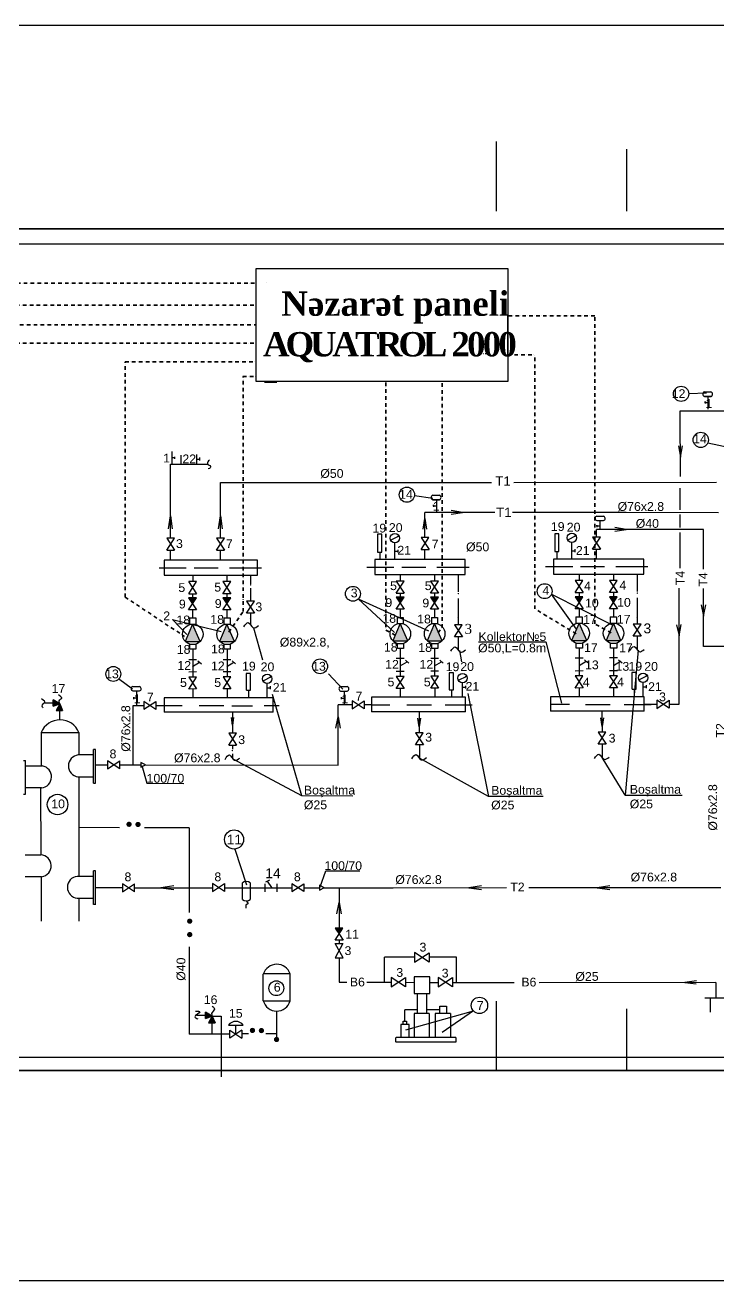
# Model space of a CAD drawing. Header units: metres. Extents: x -25557 to 456644, y -223636 to -32152.
# Drawn here: x 200366 to 223975, y -223636 to -180829 of the extents above; entities that cross this region are included whole.
import ezdxf

# ---------------------------------------------------------------- set-up
doc = ezdxf.new("R2010")
doc.units = ezdxf.units.M
doc.header["$LTSCALE"] = 0.5
for name, pattern in [('ACAD_ISO12W100', [21, 12, -3, 0, -3, 0, -3]), ('Dot & Dashed', [469.194434, 246.944437, -123.472219, 0, -98.777778]), ('DUZ', [0])]:
    doc.linetypes.add(name, pattern=pattern)
doc.layers.add('111', color=7, linetype='ACAD_ISO12W100', lineweight=35)
doc.layers.add('33', color=7, linetype='Continuous', lineweight=35)
for name, color, linetype in [('_штамп рамка', 7, 'Continuous'), ('EM_emis kanal cap', 141, 'Continuous'), ('polygon', 5, 'Continuous'), ('ramka', 7, 'Continuous')]:
    doc.layers.add(name, color=color, linetype=linetype)
doc.styles.add('Arial', font='arial.ttf', dxfattribs={"height": 200})
doc.styles.get("Standard").update_dxf_attribs({"font": 'arial.ttf', "height": 1})
doc.styles.add('TNR', font='times.ttf', dxfattribs={"height": 10})

msp = doc.modelspace()

# ---------------------------------------------------------------- hatches: boundary and pattern name
at = {"lineweight": 25}
for points in [[(213281, -200328), (213014, -200328), (213148, -200531)], [(214450, -200328), (214183, -200328), (214318, -200532)], [(219376, -200314), (219109, -200314), (219244, -200517)], [(220545, -200314), (220278, -200314), (220413, -200517)], [(206206, -200348), (205939, -200348), (206074, -200551)], [(207376, -200348), (207109, -200348), (207243, -200552)], [(205823, -201834, 0.001425), (205824, -201836), (206335, -201835), (206073, -201246)], [(207243, -201246), (206995, -201836), (207503, -201835)], [(212897, -201814, 0.001425), (212898, -201816), (213409, -201815), (213147, -201226)], [(214317, -201226), (214069, -201816), (214577, -201815)], [(218992, -201800, 0.001425), (218993, -201801), (219504, -201801), (219243, -201212)], [(220412, -201212), (220165, -201801), (220672, -201801)], [(211197, -211611), (210930, -211611), (211065, -211815)]]:
    msp.add_hatch(color=5, dxfattribs=at).paths.add_polyline_path(points)
h = msp.add_hatch(color=256, dxfattribs=at)
h.set_gradient(color1=(0, 0, 255), one_color=1, tint=1)
h.paths.add_polyline_path([(201551, -203964), (201322, -204050), (201322, -203825)])
h.paths.add_polyline_path([(201551, -203964), (201644, -204189), (201425, -204189)])
h = msp.add_hatch(color=256, dxfattribs=at)
h.set_gradient(color1=(0, 0, 255), one_color=1, tint=1)
h.paths.add_polyline_path([(206745, -214609), (206516, -214696), (206516, -214471)])
h.paths.add_polyline_path([(206745, -214609), (206838, -214835), (206619, -214835)])
at = {"layer": '33', "lineweight": 25}
h = msp.add_hatch(color=256, dxfattribs=at)
h.set_gradient(color1=(0, 0, 255), one_color=1, tint=1, name='SPHERICAL')
h.paths.add_polyline_path([(214450, -200328), (214183, -200328), (214318, -200532)])
h = msp.add_hatch(color=256, dxfattribs=at)
h.set_gradient(color1=(0, 0, 255), one_color=1, tint=1, name='SPHERICAL')
h.paths.add_polyline_path([(220545, -200314), (220278, -200314), (220413, -200517)])
h = msp.add_hatch(color=256, dxfattribs=at)
h.set_gradient(color1=(0, 0, 255), one_color=1, tint=1, name='SPHERICAL')
h.paths.add_polyline_path([(207376, -200348), (207109, -200348), (207243, -200552)])

# ---------------------------------------------------------------- linework, layer by layer
at = {"linetype": 'Dot & Dashed', "lineweight": 35}
for p, q in [((185766, -189622), (208242, -189622)), ((189493, -190377), (208242, -190377)), ((219782, -190739), (216804, -190735)), ((219782, -201240), (219782, -190739)), ((192444, -191051), (208242, -191051)), ((197242, -191668), (208242, -191668)), ((216804, -192072), (217734, -192072)), ((217734, -200732), (217734, -192072)), ((203773, -192311), (208242, -192311)), ((203773, -200324), (203773, -192311)), ((207790, -192811), (208236, -192811)), ((207794, -200823), (207794, -192811)), ((212658, -193009), (212658, -201438)), ((214577, -201372), (214577, -192977)), ((203773, -200324), (205800, -201670)), ((219146, -201579), (217738, -200730)), ((207308, -201518), (207794, -200823)), ((212978, -201625), (212651, -201447)), ((214438, -201541), (214581, -201366)), ((220339, -201547), (219773, -201238))]:
    msp.add_line(p, q, dxfattribs=at)
for p, q in [((216804, -190735), (216804, -192072)), ((208940, -193009), (208527, -193009))]:
    msp.add_line(p, q)
at = {"color": 0, "linetype": 'Dot & Dashed', "lineweight": 30}
msp.add_line((216167, -192033), (215705, -192033), dxfattribs=at)
at = {"lineweight": 25}
for p, q in [((223591, -193372), (222981, -193403)), ((214259, -196963), (213634, -196873)), ((213739, -199047), (213739, -199047)), ((213739, -199047), (213739, -199047)), ((219835, -199033), (219835, -199033)), ((219835, -199033), (219835, -199033)), ((208051, -199580), (208051, -199873)), ((215125, -199560), (215125, -200147)), ((221220, -199545), (221220, -200133)), ((208051, -200026), (208051, -200469)), ((219153, -201419), (218302, -200229)), ((218302, -200229), (220367, -201276)), ((212951, -201528), (211718, -200381)), ((211718, -200381), (214108, -201474)), ((215125, -200370), (215125, -201269)), ((221220, -200355), (221220, -201255)), ((205876, -201598), (205394, -201086)), ((205394, -201086), (207051, -201505)), ((208051, -200879), (208051, -201289)), ((206073, -201246), (205822, -201836)), ((206335, -201835), (206073, -201247)), ((207243, -201246), (206995, -201836)), ((207503, -201835), (207243, -201247)), ((208144, -201371), (208456, -202464)), ((213148, -201225), (212896, -201816)), ((213409, -201815), (213148, -201227)), ((214317, -201225), (214069, -201816)), ((214577, -201815), (214317, -201227)), ((219243, -201211), (218991, -201801)), ((219504, -201801), (219243, -201212)), ((220413, -201211), (220165, -201801)), ((220672, -201801), (220413, -201212)), ((205822, -201836), (206335, -201835)), ((206995, -201836), (207503, -201835)), ((212896, -201816), (213409, -201815)), ((214069, -201816), (214577, -201815)), ((215125, -201679), (215125, -202132)), ((218991, -201801), (219504, -201801)), ((220165, -201801), (220672, -201801)), ((221220, -201664), (221220, -202118)), ((215167, -202147), (215243, -202530)), ((221262, -202133), (220811, -207076)), ((204025, -203470), (203551, -203116)), ((211194, -203466), (210703, -202940)), ((208790, -203631), (209780, -207095)), ((215458, -203612), (216156, -207120)), ((201322, -203939), (201010, -203939)), ((201551, -203964), (201322, -203825)), ((201322, -204050), (201322, -203825)), ((201322, -204050), (201551, -203964)), ((201551, -203964), (201425, -204189)), ((201425, -204189), (201644, -204189)), ((201457, -204189), (201551, -203964)), ((201644, -204189), (201457, -204189)), ((201535, -204189), (201535, -204510)), ((201551, -203964), (201644, -204189)), ((205093, -204019), (205719, -204019)), ((206300, -204019), (207137, -204019)), ((207411, -204028), (208114, -204028)), ((208515, -204019), (209019, -204019)), ((207434, -204254), (207433, -204962)), ((213797, -204235), (213800, -204950)), ((220024, -204221), (220027, -204935)), ((207433, -205373), (207433, -205511)), ((213802, -205360), (213803, -205817)), ((220029, -205345), (220031, -205802)), ((207433, -205668), (207433, -205821)), ((209799, -207094), (211534, -207096)), ((203580, -208190), (202199, -208186)), ((205952, -208196), (204437, -208192)), ((205952, -208196), (205952, -211082)), ((205952, -212247), (205952, -213309)), ((210927, -212134), (211196, -212134)), ((211196, -212134), (210927, -212626)), ((211206, -212626), (210927, -212134)), ((210927, -212626), (211206, -212626)), ((212612, -213450), (212613, -212599)), ((213633, -212599), (212613, -212599)), ((214131, -212768), (213639, -212443)), ((213639, -212443), (213639, -212768)), ((213639, -212768), (214131, -212448)), ((214131, -212448), (214131, -212768)), ((215066, -212599), (214134, -212599)), ((215066, -213463), (215066, -212599)), ((209398, -213172), (208483, -213172)), ((208483, -214086), (208483, -213181)), ((209398, -214086), (209398, -213172)), ((205952, -213309), (205952, -215227)), ((213331, -213618), (212839, -213292)), ((212839, -213292), (212839, -213618)), ((212839, -213618), (213331, -213298)), ((213331, -213298), (213331, -213618)), ((214934, -213618), (214442, -213292)), ((214442, -213292), (214442, -213618)), ((214442, -213618), (214934, -213298)), ((214934, -213298), (214934, -213618)), ((208483, -214086), (209398, -214086)), ((208937, -214441), (208937, -215371)), ((206516, -214585), (206204, -214585)), ((206745, -214609), (206516, -214471)), ((206516, -214696), (206516, -214471)), ((206516, -214696), (206745, -214609)), ((206745, -214609), (206619, -214835)), ((206619, -214835), (206838, -214835)), ((206651, -214835), (206745, -214609)), ((206838, -214835), (206651, -214835)), ((206729, -214835), (206729, -215217)), ((206742, -214608), (207045, -214608)), ((206745, -214609), (206838, -214835)), ((207045, -214608), (207045, -216680)), ((207342, -215227), (205952, -215227)), ((207760, -215207), (207981, -215207)), ((208571, -215207), (208937, -215207)), ((215041, -215335), (213007, -215335))]:
    msp.add_line(p, q, dxfattribs=at)
at = {"color": 140, "lineweight": 25}
for p, q in [((222686, -193979), (232157, -193972)), ((222699, -196211), (222686, -193979)), ((222687, -197354), (222691, -196618)), ((222692, -197953), (222692, -197510)), ((223490, -198022), (219836, -198022)), ((219836, -198283), (219836, -198022)), ((222690, -199335), (222692, -198121)), ((223490, -199375), (223490, -198022)), ((221456, -199033), (218375, -199033)), ((218375, -199033), (218375, -199545)), ((219835, -199033), (219835, -198693)), ((221456, -199545), (221456, -199033)), ((218375, -199545), (221456, -199545)), ((219243, -199545), (219243, -199766)), ((220413, -199545), (220413, -199766)), ((219243, -200172), (219243, -200314)), ((220413, -200175), (220413, -200314)), ((222653, -203981), (222653, -200022)), ((223490, -202009), (223490, -200036)), ((219243, -200723), (219243, -200995)), ((220413, -200723), (220413, -200995)), ((224331, -202009), (223490, -202009)), ((219246, -202065), (219246, -203012)), ((220416, -202065), (220416, -203011)), ((221465, -203729), (218271, -203729)), ((218271, -203729), (218271, -204220)), ((219246, -203427), (219246, -203728)), ((220422, -203419), (220422, -203724)), ((221465, -204219), (221465, -203729)), ((221465, -203979), (221889, -203982)), ((222310, -203981), (222653, -203981)), ((221464, -204220), (218271, -204220))]:
    msp.add_line(p, q, dxfattribs=at)
at = {"color": 7, "lineweight": 25}
for p, q in [((224380, -195243), (223628, -195080)), ((204935, -199324), (205858, -199324)), ((206127, -199324), (206945, -199324)), ((207326, -199324), (208423, -199324)), ((212010, -199303), (212932, -199303)), ((213201, -199303), (214020, -199303)), ((214400, -199303), (215497, -199303)), ((218105, -199289), (219027, -199289)), ((219296, -199289), (220115, -199289)), ((220495, -199289), (221593, -199289)), ((218114, -201856), (218649, -203940)), ((212167, -203999), (212794, -203999)), ((213374, -203999), (214211, -203999)), ((214683, -203999), (215602, -203999)), ((218271, -203976), (218921, -203976)), ((219469, -203985), (220306, -203985)), ((220778, -203985), (221697, -203985)), ((216156, -207120), (213803, -205817)), ((220811, -207076), (220034, -205790)), ((204346, -206070), (204513, -206673)), ((204513, -206673), (205777, -206676)), ((210425, -210206), (210616, -209658)), ((210616, -209658), (211777, -209659))]:
    msp.add_line(p, q, dxfattribs=at)
at = {"color": 1, "lineweight": 25}
for p, q in [((205322, -198321), (205322, -195797)), ((205322, -195797), (206588, -195798)), ((207023, -196418), (216258, -196415)), ((207023, -198321), (207023, -196418)), ((217020, -196415), (223924, -196413)), ((213991, -198301), (213991, -197444)), ((205323, -198525), (205323, -198517)), ((207024, -198525), (207024, -198517)), ((213992, -198504), (213992, -198497)), ((219835, -198490), (219835, -198483)), ((205323, -199068), (205323, -198727)), ((207024, -199068), (207024, -198727)), ((215361, -199047), (212280, -199047)), ((212280, -199047), (212280, -199560)), ((213992, -199047), (213992, -198707)), ((215361, -199560), (215361, -199047)), ((208286, -199068), (205101, -199068)), ((205101, -199068), (205101, -199580)), ((208286, -199580), (208286, -199068)), ((205101, -199580), (208286, -199580)), ((206078, -199580), (206078, -199800)), ((207243, -199580), (207243, -199800)), ((212280, -199560), (215361, -199560)), ((213148, -199560), (213148, -199780)), ((214317, -199560), (214317, -199780)), ((206073, -200207), (206073, -200348)), ((207243, -200210), (207243, -200348)), ((213148, -200187), (213148, -200328)), ((214317, -200190), (214317, -200328)), ((206073, -200758), (206073, -201029)), ((207243, -200758), (207243, -201029)), ((207243, -200758), (207243, -201029)), ((213148, -200738), (213148, -201009)), ((214317, -200738), (214317, -201009)), ((214317, -200738), (214317, -201009)), ((220413, -200723), (220413, -200995)), ((206076, -202099), (206076, -203046)), ((207246, -202099), (207246, -203045)), ((213151, -202079), (213151, -203026)), ((214320, -202079), (214320, -203025)), ((208821, -203763), (205101, -203763)), ((205101, -203763), (205101, -204254)), ((206077, -203461), (206076, -203763)), ((207252, -203453), (207252, -203759)), ((208821, -204254), (208821, -203763)), ((215369, -203743), (212175, -203743)), ((212175, -203743), (212175, -204234)), ((213151, -203441), (213151, -203743)), ((214327, -203433), (214327, -203739)), ((215370, -204234), (215370, -203743)), ((204050, -206042), (204052, -204017)), ((204052, -204017), (204416, -204018)), ((204618, -204018), (204621, -204018)), ((204826, -204019), (205101, -204019)), ((211497, -203999), (211032, -203999)), ((211713, -203999), (211710, -203999)), ((212175, -203999), (211918, -203999)), ((208821, -204254), (205101, -204254)), ((215369, -204234), (212175, -204234)), ((205559, -205855), (205559, -205856)), ((202765, -206041), (203177, -206042)), ((203591, -206042), (204308, -206044)), ((204466, -206044), (211033, -206061))]:
    msp.add_line(p, q, dxfattribs=at)
at = {"color": 7, "linetype": 'Continuous', "lineweight": 25}
msp.add_line((207444, -205840), (209780, -207095), dxfattribs=at)
at = {"linetype": 'Continuous', "lineweight": 25}
for p, q in [((207513, -208914), (207908, -210131)), ((207769, -210639), (207769, -210062)), ((208039, -210062), (208039, -210640))]:
    msp.add_line(p, q, dxfattribs=at)
at = {"color": 5, "lineweight": 25}
for p, q in [((203682, -210233), (202769, -210233)), ((204091, -210233), (206754, -210233)), ((205466, -210234), (205998, -210234)), ((206412, -210232), (206754, -210232)), ((206951, -210233), (206966, -210233)), ((206952, -210232), (206966, -210232)), ((206952, -210232), (206966, -210232)), ((207164, -210233), (209455, -210232)), ((207164, -210232), (207769, -210232)), ((207164, -210232), (207769, -210232)), ((208039, -210232), (209455, -210232)), ((209659, -210232), (209659, -210232)), ((209659, -210232), (209659, -210232)), ((209865, -210232), (210277, -210232)), ((209865, -210232), (210394, -210232)), ((210550, -210232), (212914, -210232)), ((210910, -210232), (210912, -210232)), ((212809, -210232), (216774, -210231)), ((217530, -210228), (224076, -210230))]:
    msp.add_line(p, q, dxfattribs=at)
at = {"color": 0, "lineweight": 30}
msp.add_lwpolyline([(208242, -189126), (216818, -189126), (216818, -192977), (208242, -192977)], close=True, dxfattribs=at)
at = {"color": 7, "linetype": 'ByBlock', "lineweight": 25}
for centre in [(218071, -200125), (211536, -200214), (210418, -202688), (203373, -202946), (208928, -213659)]:
    msp.add_circle(centre, 254, dxfattribs=at)
at = {"linetype": 'Continuous', "lineweight": 25}
for centre, radius in [((201471, -207398), 350), ((207486, -208589), 326)]:
    msp.add_circle(centre, radius, dxfattribs=at)
at = {"color": 7, "lineweight": 25}
msp.add_circle((215850, -214247), 279, dxfattribs=at)
at = {"linetype": 'Continuous', "lineweight": 25}
for centre, start, end in [((207904, -210244), 53.4839, 126.4911), ((207904, -210457), 233.5089, 306.5161)]:
    msp.add_arc(centre, 227, start, end, dxfattribs=at)
at = {"lineweight": 25}
for centre, radius, start, end in [((208942, -213324), 480, 18.4481, 162.6745), ((208940, -213970), 471, 194.234, 345.0802)]:
    msp.add_arc(centre, radius, start, end, dxfattribs=at)
for points in [[(201550, -203960), (201542, -203947), (201481, -203851), (201675, -203758), (201587, -203734), (201498, -203656)], [(200978, -204103), (200970, -204089), (200910, -203994), (201103, -203900), (201015, -203876), (200926, -203798)]]:
    msp.add_open_spline(points, degree=3, knots=[27.010019, 27.010019, 27.010019, 27.010019, 70.440434, 214.975151, 356.112268, 356.112268, 356.112268, 356.112268], dxfattribs=at)
at = {"layer": '111', "linetype": 'Continuous', "lineweight": 25}
for p, q in [((215815, -201856), (218114, -201856)), ((200915, -204943), (200915, -206081)), ((200915, -204943), (202199, -204943)), ((202199, -204943), (202199, -205708)), ((200310, -205892), (200382, -205892)), ((200382, -207044), (200382, -205892)), ((202693, -205708), (202177, -205708)), ((202692, -205516), (202765, -205516)), ((202693, -206670), (202693, -205517)), ((202765, -206670), (202765, -205517)), ((200383, -206081), (200950, -206081)), ((202167, -206453), (202692, -206453)), ((202199, -206453), (202199, -209846)), ((202692, -206670), (202765, -206670)), ((200310, -207044), (200382, -207044)), ((200922, -206827), (200382, -206827)), ((200886, -206827), (200898, -209112)), ((200366, -209112), (200898, -209112)), ((202697, -210809), (202697, -209657)), ((202769, -209657), (202697, -209657)), ((202769, -210812), (202769, -209657)), ((200929, -209857), (200366, -209857)), ((200915, -209857), (200914, -211377)), ((202697, -209846), (202142, -209846)), ((202142, -210593), (202697, -210593)), ((202199, -210592), (202198, -211377)), ((202769, -210809), (202697, -210809))]:
    msp.add_line(p, q, dxfattribs=at)
for centre, radius, start, end in [((201557, -205201), 692, 21.9034, 158.0966), ((202216, -206081), 375, 95.9165, 262.9452), ((200887, -206452), 377, 275.4298, 80.2865), ((200883, -209486), 374, 276.9996, 87.8401), ((202181, -210219), 375, 95.9165, 264.0835)]:
    msp.add_arc(centre, radius, start, end, dxfattribs=at)
for points, knots in [([(206177, -214438), (206250, -214440), (206443, -214447), (206051, -214628), (206204, -214685), (206255, -214704)], [0, 0, 0, 0, 150.659205, 398.596731, 521.219289, 521.219289, 521.219289, 521.219289]), ([(206742, -214268), (206780, -214302), (206871, -214385), (206688, -214492), (206731, -214580), (206745, -214609)], [0, 0, 0, 0, 125.280845, 305.429136, 394.728167, 394.728167, 394.728167, 394.728167])]:
    msp.add_open_spline(points, degree=3, knots=knots, dxfattribs=at)
at = {"layer": '33', "color": 0, "lineweight": 15}
msp.add_line((208590, -189597), (208590, -189597), dxfattribs=at)
at = {"layer": '33', "color": 0, "lineweight": 25}
for p, q in [((223513, -193332), (223739, -193332)), ((223515, -193484), (223741, -193484)), ((223540, -193701), (223540, -193664)), ((223540, -193664), (223540, -193730)), ((223636, -193701), (223540, -193701)), ((205458, -195581), (205363, -195581)), ((205457, -195548), (205457, -195613)), ((214258, -196855), (214484, -196855)), ((214259, -197007), (214485, -197007)), ((214285, -197224), (214285, -197187)), ((214285, -197187), (214285, -197253)), ((214380, -197224), (214285, -197224)), ((219847, -197565), (220073, -197565)), ((219850, -197718), (220076, -197718)), ((219855, -197914), (219855, -197878)), ((219855, -197878), (219855, -197943)), ((219951, -197914), (219855, -197914)), ((204032, -203372), (204259, -203372)), ((204036, -203525), (204262, -203525)), ((204061, -203739), (204061, -203805)), ((211113, -203376), (211340, -203376)), ((211117, -203529), (211344, -203529)), ((211142, -203743), (211142, -203808)), ((204156, -203776), (204061, -203776)), ((211237, -203779), (211142, -203779)), ((222104, -203981), (222104, -203981))]:
    msp.add_line(p, q, dxfattribs=at)
at = {"layer": '33', "color": 4, "lineweight": 25}
for p, q in [((223741, -193484), (223515, -193484)), ((214485, -197007), (214259, -197007))]:
    msp.add_line(p, q, dxfattribs=at)
at = {"layer": '33', "lineweight": 25}
for p, q in [((223636, -193485), (223636, -193918)), ((222633, -195175), (222696, -195558)), ((222696, -195558), (222767, -195172)), ((205363, -195364), (205363, -195797)), ((205675, -195490), (205671, -195793)), ((206205, -195466), (206205, -195800)), ((206211, -195621), (206307, -195621)), ((206307, -195570), (206307, -195671)), ((214380, -197008), (214380, -197441)), ((205256, -197996), (205323, -197559)), ((205323, -197559), (205380, -197999)), ((206957, -197996), (207023, -197559)), ((207023, -197559), (207080, -197999)), ((213935, -198007), (213991, -197653)), ((213991, -197653), (214043, -198009)), ((215269, -197443), (214880, -197377)), ((214880, -197499), (215269, -197443)), ((219954, -197721), (219954, -198022)), ((212521, -198183), (212379, -198183)), ((212379, -198183), (212379, -198790)), ((212521, -198790), (212521, -198183)), ((218555, -198168), (218413, -198168)), ((218413, -198168), (218413, -198775)), ((218555, -198775), (218555, -198168)), ((220846, -198022), (220458, -197954)), ((220458, -198076), (220846, -198022)), ((205458, -198318), (205191, -198318)), ((205191, -198318), (205462, -198727)), ((205191, -198727), (205458, -198318)), ((207159, -198318), (206892, -198318)), ((206892, -198318), (207163, -198727)), ((206892, -198727), (207159, -198318)), ((212823, -198388), (213109, -198244)), ((212966, -199047), (212966, -198477)), ((213053, -198261), (213109, -198244)), ((213109, -198244), (213065, -198278)), ((214127, -198297), (213860, -198297)), ((213860, -198297), (214131, -198707)), ((213860, -198707), (214127, -198297)), ((218857, -198374), (219144, -198230)), ((219000, -199033), (219000, -198462)), ((219087, -198247), (219144, -198230)), ((219144, -198230), (219099, -198264)), ((219970, -198283), (219703, -198283)), ((219703, -198283), (219974, -198693)), ((219703, -198693), (219970, -198283)), ((205191, -198727), (205462, -198727)), ((206892, -198727), (207163, -198727)), ((212379, -198790), (212521, -198790)), ((212454, -198790), (212454, -199047)), ((212966, -198762), (213063, -198762)), ((213063, -198712), (213063, -198812)), ((213860, -198707), (214131, -198707)), ((218413, -198775), (218555, -198775)), ((218489, -198775), (218489, -199033)), ((219000, -198748), (219098, -198748)), ((219098, -198698), (219098, -198798)), ((219703, -198693), (219974, -198693)), ((205939, -199800), (206209, -200210)), ((205940, -200210), (206206, -199800)), ((206211, -199800), (205944, -199800)), ((207376, -199800), (207109, -199800)), ((207109, -199800), (207380, -200210)), ((207109, -200210), (207376, -199800)), ((213281, -199780), (213014, -199780)), ((213014, -199780), (213283, -200190)), ((213014, -200190), (213281, -199780)), ((214450, -199780), (214183, -199780)), ((214183, -199780), (214455, -200190)), ((214184, -200190), (214450, -199780)), ((219376, -199766), (219109, -199766)), ((219109, -199766), (219379, -200175)), ((219109, -200175), (219376, -199766)), ((220546, -199766), (220278, -199766)), ((220278, -199766), (220550, -200175)), ((220279, -200175), (220546, -199766)), ((205940, -200210), (206211, -200210)), ((207380, -200210), (207109, -200210)), ((213014, -200190), (213285, -200190)), ((213281, -200328), (213014, -200328)), ((213014, -200328), (213148, -200531)), ((213148, -200531), (213281, -200328)), ((214450, -200328), (214183, -200328)), ((214183, -200328), (214318, -200532)), ((214183, -200738), (214450, -200328)), ((214455, -200190), (214184, -200190)), ((219109, -200175), (219380, -200175)), ((219376, -200314), (219109, -200314)), ((219109, -200314), (219244, -200517)), ((219244, -200517), (219376, -200314)), ((220546, -200314), (220278, -200314)), ((220278, -200314), (220413, -200517)), ((220278, -200723), (220546, -200314)), ((220550, -200175), (220279, -200175)), ((206206, -200348), (205939, -200348)), ((205939, -200348), (206074, -200552)), ((205939, -200758), (206074, -200552)), ((206211, -200758), (205939, -200758)), ((206074, -200552), (206206, -200348)), ((206074, -200552), (206211, -200758)), ((207376, -200348), (207109, -200348)), ((207109, -200348), (207243, -200552)), ((207109, -200758), (207376, -200348)), ((207109, -200758), (207237, -200562)), ((207379, -200756), (207109, -200758)), ((207379, -200756), (207109, -200758)), ((207243, -200552), (207379, -200756)), ((208183, -200469), (207916, -200469)), ((207916, -200469), (208187, -200879)), ((207916, -200879), (208183, -200469)), ((213014, -200738), (213148, -200531)), ((213285, -200738), (213014, -200738)), ((213148, -200531), (213285, -200738)), ((214183, -200738), (214311, -200542)), ((214453, -200736), (214183, -200738)), ((214453, -200736), (214183, -200738)), ((214318, -200532), (214453, -200736)), ((219109, -200723), (219244, -200517)), ((219380, -200723), (219109, -200723)), ((219244, -200517), (219380, -200723)), ((220278, -200723), (220406, -200528)), ((220549, -200722), (220278, -200723)), ((220549, -200722), (220278, -200723)), ((220413, -200517), (220549, -200722)), ((223403, -200593), (223490, -200974)), ((223490, -200974), (223561, -200588)), ((207137, -201044), (207137, -201044)), ((208187, -200879), (207916, -200879)), ((208026, -201044), (208026, -201044)), ((214212, -201024), (214212, -201024)), ((215100, -201024), (215100, -201024)), ((220307, -201010), (220307, -201010)), ((221195, -201010), (221195, -201010)), ((215263, -201269), (214996, -201269)), ((214996, -201269), (215267, -201679)), ((214996, -201679), (215263, -201269)), ((221359, -201255), (221091, -201255)), ((221091, -201255), (221362, -201664)), ((221091, -201664), (221359, -201255)), ((222566, -201271), (222653, -201652)), ((222653, -201652), (222724, -201266)), ((215267, -201679), (214996, -201679)), ((221362, -201664), (221091, -201664)), ((206209, -202471), (205942, -202471)), ((207380, -202466), (207113, -202466)), ((213286, -202418), (213016, -202420)), ((213328, -202476), (213446, -202581)), ((214456, -202415), (214187, -202415)), ((214497, -202476), (214615, -202581)), ((219381, -202404), (219111, -202406)), ((219424, -202461), (219541, -202567)), ((220552, -202401), (220282, -202401)), ((220593, -202461), (220710, -202567)), ((206212, -202879), (205942, -202881)), ((206075, -202694), (206313, -202548)), ((206254, -202496), (206372, -202601)), ((207382, -202876), (207113, -202876)), ((207244, -202694), (207482, -202548)), ((207423, -202496), (207541, -202601)), ((213286, -202859), (213016, -202861)), ((213149, -202674), (213387, -202528)), ((214457, -202856), (214187, -202856)), ((214318, -202674), (214556, -202528)), ((219381, -202845), (219111, -202847)), ((219245, -202659), (219482, -202513)), ((220552, -202842), (220282, -202842)), ((220414, -202659), (220652, -202513)), ((221048, -202898), (221047, -203471)), ((221190, -202898), (221048, -202898)), ((221190, -203471), (221190, -202898)), ((206209, -203051), (205942, -203051)), ((205942, -203051), (206212, -203459)), ((205942, -203461), (206209, -203051)), ((207380, -203046), (207113, -203046)), ((207113, -203046), (207382, -203456)), ((207113, -203456), (207380, -203046)), ((208042, -202932), (207900, -202932)), ((207900, -202932), (207900, -203505)), ((208042, -203505), (208042, -202932)), ((208476, -203182), (208763, -203038)), ((208619, -203763), (208619, -203270)), ((208706, -203057), (208763, -203038)), ((208763, -203038), (208716, -203072)), ((213283, -203031), (213016, -203031)), ((213016, -203031), (213286, -203439)), ((213016, -203441), (213283, -203031)), ((214454, -203026), (214187, -203026)), ((214187, -203026), (214457, -203436)), ((214187, -203436), (214454, -203026)), ((214819, -202912), (214818, -203485)), ((214961, -202912), (214819, -202912)), ((214961, -203485), (214961, -202912)), ((215130, -203162), (215416, -203018)), ((215273, -203743), (215273, -203250)), ((215360, -203037), (215416, -203018)), ((215416, -203018), (215369, -203052)), ((219378, -203016), (219111, -203016)), ((219111, -203016), (219381, -203424)), ((219111, -203426), (219378, -203016)), ((220549, -203011), (220282, -203011)), ((220282, -203011), (220552, -203421)), ((220282, -203421), (220549, -203011)), ((221284, -203147), (221571, -203003)), ((221428, -203729), (221428, -203236)), ((221514, -203022), (221571, -203003)), ((221571, -203003), (221524, -203037)), ((221530, -203334), (221530, -203434)), ((204157, -203525), (204157, -204021)), ((206212, -203459), (205942, -203461)), ((207382, -203456), (207113, -203456)), ((207905, -203505), (208047, -203505)), ((207976, -203505), (207976, -203763)), ((208619, -203418), (208717, -203418)), ((208721, -203368), (208721, -203468)), ((211238, -203529), (211238, -203999)), ((213286, -203439), (213016, -203441)), ((214457, -203436), (214187, -203436)), ((214823, -203485), (214965, -203485)), ((214894, -203485), (214894, -203743)), ((215273, -203398), (215370, -203398)), ((215375, -203348), (215375, -203448)), ((219381, -203424), (219111, -203426)), ((220552, -203421), (220282, -203421)), ((221052, -203471), (221194, -203471)), ((221123, -203471), (221123, -203729)), ((221428, -203384), (221525, -203384)), ((204416, -204152), (204826, -203883)), ((204416, -203884), (204416, -204152)), ((204826, -204154), (204416, -203887)), ((204826, -203883), (204826, -204154)), ((211507, -203867), (211507, -204134)), ((211508, -204133), (211918, -203862)), ((211918, -204132), (211508, -203866)), ((211918, -203862), (211918, -204133)), ((221889, -203842), (221889, -204123)), ((222310, -204116), (221889, -203842)), ((221889, -204123), (222310, -203845)), ((222310, -203845), (222310, -204116)), ((207434, -204695), (207397, -204427)), ((207472, -204427), (207434, -204695)), ((210953, -204794), (211030, -204406)), ((211030, -204406), (211103, -204794)), ((213795, -204755), (213751, -204452)), ((213846, -204455), (213795, -204755)), ((220027, -204742), (219982, -204438)), ((220077, -204441), (220027, -204742)), ((207303, -204963), (207575, -205373)), ((207571, -204963), (207303, -204963)), ((207303, -205373), (207571, -204963)), ((213666, -204950), (213938, -205360)), ((213933, -204950), (213666, -204950)), ((213666, -205359), (213933, -204950)), ((219893, -204935), (220165, -205345)), ((219893, -205345), (220161, -204935)), ((220161, -204935), (219893, -204935)), ((207303, -205373), (207575, -205373)), ((213938, -205360), (213666, -205360)), ((220165, -205345), (219893, -205345)), ((203177, -206179), (203591, -205905)), ((203177, -205912), (203177, -206179)), ((203591, -206182), (203177, -205912)), ((203591, -206182), (203591, -205905)), ((204308, -205965), (204308, -206129)), ((204308, -206129), (204466, -206045)), ((204466, -206045), (204310, -205966)), ((216147, -207118), (218026, -207118)), ((220817, -207076), (222753, -207076)), ((203682, -210097), (203682, -210369)), ((203682, -210369), (204091, -210097)), ((204091, -210369), (203682, -210097)), ((204091, -210369), (204091, -210097)), ((205431, -210167), (204994, -210233)), ((206754, -210092), (206754, -210359)), ((206754, -210363), (207164, -210092)), ((207164, -210363), (206754, -210093)), ((207164, -210092), (207164, -210363)), ((208534, -210103), (208534, -210370)), ((208689, -209971), (208561, -210045)), ((208779, -210228), (208627, -210008)), ((208943, -210099), (208943, -210370)), ((209455, -210367), (209865, -210096)), ((209455, -210100), (209455, -210367)), ((209865, -210367), (209455, -210100)), ((209865, -210096), (209865, -210367)), ((210394, -210150), (210395, -210312)), ((210550, -210232), (210394, -210150)), ((215921, -210166), (215484, -210232)), ((220296, -210166), (219859, -210232)), ((204994, -210233), (205433, -210290)), ((210395, -210312), (210550, -210232)), ((215484, -210232), (215924, -210289)), ((219859, -210232), (220298, -210290)), ((207967, -210766), (207892, -210823)), ((207892, -210823), (207892, -210932)), ((207904, -210684), (207967, -210766)), ((210986, -211129), (211067, -210740)), ((211067, -210740), (211135, -211129)), ((211197, -211611), (210930, -211611)), ((210930, -211611), (211075, -211831)), ((210936, -212021), (211197, -211611)), ((211075, -211830), (211201, -212021)), ((211201, -212021), (210936, -212021)), ((213623, -213273), (213623, -213843)), ((214156, -213273), (213623, -213273)), ((214156, -213843), (214156, -213273)), ((223245, -213412), (222846, -213468)), ((222846, -213468), (223233, -213514)), ((213623, -213843), (214156, -213843)), ((213733, -214523), (213733, -213845)), ((214041, -213852), (214041, -214523)), ((213310, -214788), (213310, -214398)), ((213733, -214398), (213310, -214398)), ((213341, -215073), (215643, -214433)), ((214497, -214398), (214041, -214398)), ((214497, -214523), (214497, -214273)), ((214497, -214273), (214723, -214273)), ((214723, -214273), (214723, -214523)), ((213457, -214891), (213168, -214891)), ((213168, -214891), (213168, -215335)), ((213253, -214891), (213253, -214788)), ((213253, -214788), (213366, -214788)), ((213366, -214788), (213366, -214891)), ((213457, -215335), (213457, -214891)), ((214141, -214523), (213624, -214523)), ((213624, -214523), (213624, -214523)), ((213624, -214523), (213624, -215335)), ((213950, -214518), (213950, -214518)), ((214141, -214523), (214141, -214523)), ((214141, -214523), (214141, -215335)), ((214862, -214523), (214345, -214523)), ((214345, -214523), (214345, -215335)), ((214495, -214518), (214495, -214518)), ((214505, -214523), (214505, -214523)), ((214862, -214523), (214862, -214523)), ((214862, -214523), (214862, -215335)), ((207297, -214916), (207796, -214916)), ((207752, -215093), (207342, -215361)), ((207342, -215361), (207342, -215093)), ((207342, -215094), (207751, -215361)), ((207547, -215227), (207547, -214916)), ((207760, -215361), (207760, -215093)), ((213004, -215497), (213004, -215335)), ((215041, -215497), (213007, -215497)), ((215041, -215335), (215041, -215497))]:
    msp.add_line(p, q, dxfattribs=at)
at = {"layer": '33', "color": 1, "lineweight": 25}
for p, q in [((216370, -197442), (213991, -197444)), ((220854, -197439), (216977, -197442)), ((223998, -197449), (220786, -197448)), ((211033, -206061), (211032, -203999))]:
    msp.add_line(p, q, dxfattribs=at)
at = {"layer": '33', "color": 3, "lineweight": 25}
for p, q in [((211066, -210232), (211064, -211611)), ((211064, -211814), (211064, -211819)), ((211064, -212021), (211064, -212134)), ((211064, -212626), (211064, -213451)), ((211064, -213451), (211335, -213451)), ((212011, -213451), (212839, -213451)), ((213335, -213460), (213623, -213458)), ((214160, -213464), (214442, -213463)), ((214934, -213463), (217032, -213462)), ((223908, -213466), (217882, -213475)), ((223908, -213466), (223908, -214002)), ((225133, -214002), (223529, -214002)), ((223714, -214002), (223714, -214476))]:
    msp.add_line(p, q, dxfattribs=at)
at = {"layer": '33', "color": 0, "lineweight": 25}
for centre in [(222722, -193397), (223392, -194968), (213377, -196836)]:
    msp.add_circle(centre, 259, dxfattribs=at)
at = {"layer": '33', "lineweight": 25}
for centre in [(212966, -198316), (219000, -198302), (208619, -203110), (215273, -203090), (221428, -203075)]:
    msp.add_circle(centre, 160, dxfattribs=at)
at = {"layer": '33', "color": 0, "lineweight": 25}
for centre, radius, start, end in [((223539, -193407), 80.4, 109.3546, 253.5672), ((223718, -193408), 79.3, 286.6398, 76.2824), ((214282, -196931), 79.7, 108.1333, 253.1166), ((214463, -196931), 79.1, 286.511, 74.6666), ((219874, -197641), 80.7, 109.4816, 252.5712), ((220053, -197642), 79.5, 286.7372, 75.4011), ((204059, -203448), 80.4, 109.3546, 253.5672), ((204240, -203449), 79.3, 286.6398, 76.2824), ((211140, -203452), 80.4, 109.3546, 253.5672), ((211321, -203453), 79.3, 286.6398, 76.2824)]:
    msp.add_arc(centre, radius, start, end, dxfattribs=at)
at = {"layer": '33', "lineweight": 25}
msp.add_arc((207547, -215101), 311, 36.5289, 143.4711, dxfattribs=at)
for points, knots in [([(206646, -195658), (206609, -195680), (206523, -195840), (206739, -195813), (206663, -195941), (206609, -195959)], [163.267081, 163.267081, 163.267081, 163.267081, 320.326049, 536.780414, 646.217849, 646.217849, 646.217849, 646.217849]), ([(207818, -201343), (207869, -201264), (207979, -201091), (208114, -201450), (208256, -201343), (208318, -201297)], [0, 0, 0, 0, 209.731147, 457.668673, 648.558636, 648.558636, 648.558636, 648.558636]), ([(214873, -202173), (214924, -202094), (215034, -201921), (215168, -202280), (215311, -202173), (215373, -202127)], [0, 0, 0, 0, 209.731147, 457.668673, 648.558636, 648.558636, 648.558636, 648.558636]), ([(220968, -202159), (221019, -202079), (221129, -201906), (221264, -202266), (221406, -202159), (221468, -202113)], [0, 0, 0, 0, 209.731147, 457.668673, 648.558636, 648.558636, 648.558636, 648.558636]), ([(207181, -205858), (207231, -205778), (207341, -205605), (207476, -205965), (207619, -205858), (207681, -205812)], [0, 0, 0, 0, 209.731147, 457.668673, 648.558636, 648.558636, 648.558636, 648.558636]), ([(213543, -205845), (213594, -205765), (213704, -205592), (213839, -205952), (213981, -205845), (214043, -205799)], [0, 0, 0, 0, 209.731147, 457.668673, 648.558636, 648.558636, 648.558636, 648.558636]), ([(219771, -205830), (219821, -205751), (219931, -205578), (220066, -205937), (220209, -205830), (220271, -205784)], [0, 0, 0, 0, 209.731147, 457.668673, 648.558636, 648.558636, 648.558636, 648.558636])]:
    msp.add_open_spline(points, degree=3, knots=knots, dxfattribs=at)
at = {"layer": '_штамп рамка'}
for p, q in [((222416, -187770), (181416, -187770)), ((181416, -216470), (222416, -216470))]:
    msp.add_line(p, q, dxfattribs=at)
at = {"layer": '_штамп рамка', "lineweight": 25}
for p, q in [((253010, -187770), (221668, -187770)), ((252496, -188298), (183426, -188292)), ((182224, -216012), (252519, -216009)), ((221668, -216470), (253010, -216470))]:
    msp.add_line(p, q, dxfattribs=at)
at = {"layer": 'EM_emis kanal cap', "color": 92, "lineweight": 25}
for p, q in [((205967, -201039), (205967, -201264)), ((205967, -201039), (206179, -201039)), ((206179, -201038), (206179, -201261)), ((207137, -201039), (207137, -201264)), ((207137, -201039), (207349, -201039)), ((207349, -201038), (207349, -201261)), ((213041, -201019), (213041, -201244)), ((213041, -201019), (213254, -201019)), ((213254, -201018), (213254, -201241)), ((214211, -201019), (214211, -201244)), ((214211, -201019), (214423, -201019)), ((214423, -201018), (214423, -201241)), ((219137, -201004), (219137, -201229)), ((219137, -201004), (219349, -201004)), ((219349, -201004), (219349, -201227)), ((220306, -201004), (220306, -201229)), ((220306, -201004), (220519, -201004)), ((220519, -201004), (220519, -201227)), ((205977, -202099), (205977, -201930)), ((206189, -201929), (206189, -202099)), ((207146, -202099), (207146, -201930)), ((207359, -201929), (207359, -202099)), ((213051, -202079), (213051, -201910)), ((213263, -201909), (213263, -202079)), ((214221, -202079), (214221, -201910)), ((214433, -201909), (214433, -202079)), ((219146, -202065), (219146, -201896)), ((219358, -201895), (219358, -202065)), ((220316, -202065), (220316, -201896)), ((220528, -201895), (220528, -202065)), ((206189, -202099), (205977, -202099)), ((207359, -202099), (207146, -202099)), ((213263, -202079), (213051, -202079)), ((214433, -202079), (214221, -202079)), ((219358, -202065), (219146, -202065)), ((220528, -202065), (220316, -202065))]:
    msp.add_line(p, q, dxfattribs=at)
for centre in [(206079, -201596), (207249, -201596), (213153, -201575), (214323, -201575), (219248, -201561), (220418, -201561)]:
    msp.add_circle(centre, 350, dxfattribs=at)
at = {"layer": 'polygon', "color": 7, "lineweight": 25}
msp.add_line((215643, -214433), (214581, -215168), dxfattribs=at)
at = {"layer": 'ramka', "color": 2, "linetype": 'DUZ', "lineweight": 25, "ltscale": 0.4}
for p, q in [((216425, -187167), (216425, -184797)), ((220857, -185061), (220857, -187167)), ((216425, -216470), (216425, -214100)), ((220857, -214364), (220857, -216470))]:
    msp.add_line(p, q, dxfattribs=at)
at = {"layer": 'ramka', "color": 7, "linetype": 'DUZ', "lineweight": 25, "ltscale": 0.4}
for p, q in [((181416, -187770), (220857, -187770)), ((216425, -187770), (255866, -187770)), ((220857, -216470), (181416, -216470)), ((255866, -216470), (216425, -216470))]:
    msp.add_line(p, q, dxfattribs=at)
at = {"layer": 'ramka', "color": 5, "linetype": 'DUZ', "lineweight": 30, "ltscale": 0.4}
msp.add_lwpolyline([(121620, -180829), (346714, -180829), (346714, -223636), (121620, -223636)], close=True, dxfattribs=at)

# ---------------------------------------------------------------- texts
at = {"color": 0, "lineweight": 15, "insert": (208472, -191118), "char_height": 829.98, "width": 20020.18, "attachment_point": 4}
msp.add_mtext('{\\fTimes New Roman|b0|i0|c238|p18;  \\fTimes New Roman|b1|i0|c238|p18;Nəzarət paneli\\P\\T0.75;AQUATROL 2000}', dxfattribs=at)
at = {"lineweight": 25}
for s, insert, char_height, width, attachment_point in [('{\\fArial|b0|i0|c238|p34;12}', (222868, -193242), 300, 2324.62, 3), ('{\\fArial|b0|i0|c238|p34;14}', (223596, -194782), 300, 2324.62, 3), ('{\\fArial|b0|i0|c238|p34;14}', (213576, -196676), 300, 2324.62, 3), ('{\\fTimes New Roman|b0|i0|c238|p18;3}', (215345, -201241), 336, 2873.73, 1), ('{\\fArial|b0|i0|c238|p34;3}', (221441, -201226), 336, 2873.73, 1), ('{\\fArial|b0|i0|c238|p34;13}', (203558, -202796), 300, 2324.62, 3), ('{\\fArial|b0|i0|c238|p34;13}', (210614, -202536), 300, 2324.62, 3), ('{\\fArial|b0|i0|c238|p34;1}', (204301, -203646), 300, 2873.73, 3), ('{\\fArial|b0|i0|c238|p34;1}', (211383, -203650), 300, 2873.73, 3), ('{\\fArial|b0|i0|c238|p34;8}', (203244, -205522), 300, 2873.73, 1), ('{\\fArial|b0|i0|c238|p34;11}', (207237, -208423), 336, 3868.29, 1), ('{\\fArial|b0|i0|c238|p34;8}', (203753, -209712), 300, 2873.73, 1), ('{\\fArial|b0|i0|c238|p34;8}', (206817, -209713), 300, 2873.73, 1), ('{\\fArial|b0|i0|c238|p34;14}', (208552, -209573), 336, 2873.73, 1), ('{\\fArial|b0|i0|c238|p34;8}', (209526, -209712), 300, 2873.73, 1), ('{\\fArial|b0|i0|c238|p34;T2}', (216900, -210059), 300, 4096.63, 1), ('{\\fArial|b0|i0|c238|p34;11}', (211277, -211668), 300, 2873.73, 1)]:
    msp.add_mtext(s, dxfattribs=dict(at, insert=insert, char_height=char_height, width=width, attachment_point=attachment_point))
at = {"lineweight": 25, "style": 'Arial'}
for s, insert, char_height, width, attachment_point in [('{\\fArial|b0|i0|c238|p34;1}', (223784, -193576), 300, 2873.73, 3), ('{\\fArial|b0|i0|c238|p34;1}', (205305, -195438), 300, 2873.73, 3), ('{\\fArial|b0|i0|c238|p34;22}', (205726, -195466), 300, 2873.73, 1), ('{\\fArial|b0|i0|c238|p34;T1}', (216394, -196212), 320, 4096.63, 1), ('{\\fArial|b0|i0|c238|p34;1}', (214491, -197078), 300, 2873.73, 3), ('{\\fArial|b0|i0|c238|p34;T1}', (216420, -197278), 320, 4096.63, 1), ('{\\fArial|b0|i0|c238|p34;19}', (218284, -197773), 300, 2873.73, 1), ('{\\fArial|b0|i0|c238|p34;                \\H1.5x;  \\fArial|b0|i0|c204|p34;%%C\\fArial|b0|i0|c238|p34;40}', (220834, -197821), 200, 16881.43, 5), ('{\\fArial|b0|i0|c238|p34;19}', (212204, -197825), 300, 2873.73, 1), ('{\\fArial|b0|i0|c238|p34;20}', (212762, -197807), 300, 2873.73, 1), ('{\\fArial|b0|i0|c238|p34;20}', (218826, -197791), 300, 2873.73, 1), ('{\\fArial|b0|i0|c238|p34;3}', (205508, -198354), 300, 2873.73, 1), ('{\\fArial|b0|i0|c238|p34;7}', (207209, -198354), 300, 2873.73, 1), ('{\\fArial|b0|i0|c238|p34;21}', (213051, -198580), 300, 2873.73, 1), ('{\\fArial|b0|i0|c238|p34;7}', (214223, -198365), 300, 2873.73, 1), ('{\\fArial|b0|i0|c238|p34;21}', (219136, -198587), 300, 2873.73, 1), ('{\\fArial|b0|i0|c238|p34;5}', (205588, -199853), 300, 2873.73, 1), ('{\\fArial|b0|i0|c238|p34;5}', (206812, -199838), 300, 2873.73, 1), ('{\\fArial|b0|i0|c238|p34;5}', (212803, -199788), 300, 2873.73, 1), ('{\\fArial|b0|i0|c238|p34;5}', (213985, -199788), 300, 2873.73, 1), ('{\\fArial|b0|i0|c238|p34;4}', (219413, -199797), 300, 2873.73, 1), ('{\\fArial|b0|i0|c238|p34;4}', (220623, -199768), 300, 2873.73, 1), ('{\\fArial|b0|i0|c238|p34;3}', (211463, -200037), 300, 2873.73, 1), ('{\\fArial|b0|i0|c238|p34;4}', (217998, -199948), 300, 2873.73, 1), ('{\\fArial|b0|i0|c238|p34;9}', (205606, -200414), 300, 2873.73, 1), ('{\\fArial|b0|i0|c238|p34;9}', (206829, -200397), 300, 2873.73, 1), ('{\\fArial|b0|i0|c238|p34;3}', (208214, -200510), 300, 2873.73, 1), ('{\\fArial|b0|i0|c238|p34;9}', (212644, -200366), 300, 2873.73, 1), ('{\\fArial|b0|i0|c238|p34;9}', (213904, -200377), 300, 2873.73, 1), ('{\\fArial|b0|i0|c238|p34;10}', (219448, -200380), 300, 2873.73, 1), ('{\\fArial|b0|i0|c238|p34;10}', (220541, -200356), 300, 2873.73, 1), ('{\\fArial|b0|i0|c238|p34;2}', (205073, -200816), 300, 2873.73, 1), ('{\\fArial|b0|i0|c238|p34;18}', (205523, -200957), 300, 2873.73, 1), ('{\\fArial|b0|i0|c238|p34;18}', (206677, -200937), 300, 2873.73, 1), ('{\\fArial|b0|i0|c238|p34;18}', (212541, -200903), 300, 2873.73, 1), ('{\\fArial|b0|i0|c238|p34;18}', (213728, -200924), 300, 2873.73, 1), ('{\\fArial|b0|i0|c238|p34;17}', (219381, -200939), 300, 2873.73, 1), ('{\\fArial|b0|i0|c238|p34;17}', (220531, -200932), 300, 2873.73, 1), ('{\\fArial|b0|i0|c238|p34;18}', (205534, -201961), 300, 2873.73, 1), ('{\\fArial|b0|i0|c238|p34;18}', (206703, -201946), 300, 2873.73, 1), ('{\\fArial|b0|i0|c238|p34;18}', (212594, -201882), 300, 2873.73, 1), ('{\\fArial|b0|i0|c238|p34;18}', (213765, -201894), 300, 2873.73, 1), ('{\\fArial|b0|i0|c238|p34;17}', (219414, -201901), 300, 2873.73, 1), ('{\\fArial|b0|i0|c238|p34;17}', (220608, -201908), 300, 2873.73, 1), ('{\\fArial|b0|i0|c238|p34;12}', (212637, -202470), 300, 3868.29, 1), ('{\\fArial|b0|i0|c238|p34;12}', (213806, -202470), 300, 3868.29, 1), ('{\\fArial|b0|i0|c238|p34;12}', (205555, -202507), 300, 3868.29, 1), ('{\\fArial|b0|i0|c238|p34;12}', (206701, -202524), 300, 3868.29, 1), ('{\\fArial|b0|i0|c238|p34;19}', (207758, -202530), 300, 2873.73, 1), ('{\\fArial|b0|i0|c238|p34;20}', (208393, -202552), 300, 2873.73, 1), ('{\\fArial|b0|i0|c238|p34;19}', (214699, -202551), 300, 2873.73, 1), ('{\\fArial|b0|i0|c238|p34;20}', (215197, -202545), 300, 2873.73, 1), ('{\\fArial|b0|i0|c238|p34;13}', (219448, -202487), 300, 3868.29, 1), ('{\\fArial|b0|i0|c238|p34;13}', (220489, -202538), 300, 3868.29, 1), ('{\\fArial|b0|i0|c238|p34;19}', (220928, -202534), 300, 2873.73, 1), ('{\\fArial|b0|i0|c238|p34;20}', (221467, -202539), 300, 2873.73, 1), ('{\\fArial|b0|i0|c238|p34;17}', (201269, -203294), 300, 2873.73, 1), ('{\\fArial|b0|i0|c238|p34;5}', (205645, -203090), 300, 2873.73, 1), ('{\\fArial|b0|i0|c238|p34;5}', (206812, -203090), 300, 2873.73, 1), ('{\\fArial|b0|i0|c238|p34;21}', (208806, -203252), 300, 2873.73, 1), ('{\\fArial|b0|i0|c238|p34;5}', (212717, -203071), 300, 2873.73, 1), ('{\\fArial|b0|i0|c238|p34;5}', (213954, -203071), 300, 2873.73, 1), ('{\\fArial|b0|i0|c238|p34;21}', (215376, -203220), 300, 2873.73, 1), ('{\\fArial|b0|i0|c238|p34;4}', (219373, -203076), 300, 2873.73, 1), ('{\\fArial|b0|i0|c238|p34;4}', (220542, -203068), 300, 2873.73, 1), ('{\\fArial|b0|i0|c238|p34;21}', (221598, -203230), 300, 2873.73, 1), ('{\\fArial|b0|i0|c238|p34;7}', (204516, -203583), 300, 2873.73, 1), ('{\\fArial|b0|i0|c238|p34;7}', (211627, -203553), 300, 2873.73, 1), ('{\\fArial|b0|i0|c238|p34;3}', (221972, -203578), 300, 2873.73, 1), ('{\\fArial|b0|i0|c238|p34;3}', (207629, -205038), 300, 2873.73, 1), ('{\\fArial|b0|i0|c238|p34;3}', (214001, -204954), 300, 2873.73, 1), ('{\\fArial|b0|i0|c238|p34;3}', (220253, -204985), 300, 2873.73, 1), ('{\\fArial|b0|i0|c238|p34;10}', (201258, -207225), 300, 3868.29, 1), ('{\\fArial|b0|i0|c238|p34;3}', (211251, -212229), 300, 2873.73, 1), ('{\\fArial|b0|i0|c238|p34;3}', (213807, -212109), 300, 2873.73, 1), ('{\\fArial|b0|i0|c238|p34;3}', (213016, -212972), 300, 2873.73, 1), ('{\\fArial|b0|i0|c238|p34;3}', (214563, -212994), 300, 2873.73, 1), ('{\\fArial|b0|i0|c238|p34;6}', (208841, -213474), 300, 3868.29, 1), ('{\\fArial|b0|i0|c238|p34;B}6', (211432, -213298), 300, 4096.63, 1), ('{\\fArial|b0|i0|c238|p34;B}6', (217278, -213300), 300, 4096.63, 1), ('{\\fArial|b0|i0|c238|p34;16}', (206454, -213900), 300, 2873.73, 1), ('{\\fArial|b0|i0|c238|p34;15}', (207313, -214365), 300, 2873.73, 1)]:
    msp.add_mtext(s, dxfattribs=dict(at, insert=insert, char_height=char_height, width=width, attachment_point=attachment_point))
at = {"lineweight": 25, "char_height": 300, "attachment_point": 1, "rotation": 90}
for s, insert, width, style in [('{\\fArial|b0|i0|c238|p34;T4}', (222541, -199923), 4096.63, 'Arial'), ('{\\fArial|b0|i0|c238|p34;T4}', (223321, -199971), 4096.63, 'Arial'), ('{\\fArial|b0|i0|c238|p34;T2}', (223912, -205111), 4096.63, 'Arial'), ('{\\fTimes New Roman|b0|i0|c238|p18;\\P\\H0.9333x;.}', (206668, -205612), 3545.57, 'TNR')]:
    msp.add_mtext(s, dxfattribs=dict(at, insert=insert, width=width, style=style))
at = {"color": 7, "lineweight": 25, "insert": (217515, -213265), "char_height": 200, "width": 24966.72, "attachment_point": 5, "style": 'Arial'}
msp.add_mtext('{\\fArial|b0|i0|c238|p34;                                                  \\H1.5x; %%C25 }                                  {\\fArial|b0|i0|c162|p34; }', dxfattribs=at)
at = {"layer": '33', "lineweight": 25, "attachment_point": 1, "style": 'Arial'}
for s, insert, char_height, width in [('{\\fArial|b0|i0|c238|p34;\\P\\H1.5x;%%C50}', (210425, -195628), 200, 4508.69), ('{\\fArial|b0|i0|c238|p34;7}', (215760, -214100), 300, 3524.06)]:
    msp.add_mtext(s, dxfattribs=dict(at, insert=insert, char_height=char_height, width=width))
at = {"layer": '33', "color": 7, "lineweight": 25, "char_height": 200, "width": 17391.94, "attachment_point": 1, "style": 'Arial'}
for s, insert in [('{\\fArial|b0|i0|c238|p34;\\P\\H1.5x;%%C76x2.8}', (220558, -196755)), ('{\\fArial|b0|i0|c238|p34;\\P\\H1.5x;%%C76x2.8}', (205441, -205323)), ('{\\fArial|b0|i0|c238|p34;\\P\\H1.5x;100/70}', (204507, -206021)), ('{\\fArial|b0|i0|c238|p34;\\P\\H1.5x;100/70}', (210566, -208999)), ('{\\fArial|b0|i0|c238|p34;\\P\\H1.5x;%%C76x2.8}', (221001, -209387)), ('{\\fArial|b0|i0|c238|p34;\\P\\H1.5x;%%C76x2.8}', (212981, -209473))]:
    msp.add_mtext(s, dxfattribs=dict(at, insert=insert))
at = {"layer": '33', "lineweight": 25, "attachment_point": 1}
for s, insert, char_height, width in [('{\\fArial|b0|i0|c238|p34;\\P\\H1.5x;%%C50}', (215392, -198132), 200, 9540.17), ('{\\fArial|b0|i0|c238|p34;\\PKollektor}№{\\fArial|b0|i0|c238|p34;5}', (215816, -201025), 300, 8532.66), ('{\\fArial|b0|i0|c238|p34;\\P\\H1.5x;%%C89x2.8,}', (209046, -201379), 200, 9540.17), ('{\\fArial|b0|i0|c238|p34;\\P\\H1.5x;%%C50,L=0.8m}', (215803, -201577), 200, 9540.17), ('{\\fArial|b0|i0|c238|p34;\\H1.5x;Boşaltma \\P%%C25}', (209866, -206757), 200, 7433.03), ('{\\fArial|b0|i0|c238|p34;Boşaltma \\P%%C25}', (216249, -206764), 300, 7433.03), ('{\\fArial|b0|i0|c238|p34;Boşaltma \\P%%C25}', (220972, -206728), 300, 7433.03)]:
    msp.add_mtext(s, dxfattribs=dict(at, insert=insert, char_height=char_height, width=width))
at = {"layer": '33', "lineweight": 25, "attachment_point": 1, "rotation": 90}
for s, insert, char_height, width, style in [('{\\fTimes New Roman|b0|i0|c238|p18;\\P\\H0.9333x;.}', (207290, -199962), 300, 3524.06, 'TNR'), ('{\\fTimes New Roman|b0|i0|c238|p18;\\P\\H0.9333x;.}', (214370, -200259), 300, 3524.06, 'TNR'), ('{\\fTimes New Roman|b0|i0|c238|p18;\\P\\H0.9333x;.}', (220466, -200245), 300, 3524.06, 'TNR'), ('{\\fTimes New Roman|b0|i0|c238|p18;\\P\\H3.333x;.}', (202476, -208261), 300, 3341.14, 'TNR'), ('{\\fTimes New Roman|b0|i0|c238|p18;\\P\\H3.333x;.}', (202782, -208266), 300, 3341.14, 'TNR'), ('{\\fTimes New Roman|b0|i0|c238|p18;\\P\\H3.333x;.}', (204543, -211563), 300, 3341.14, 'TNR'), ('{\\fTimes New Roman|b0|i0|c238|p18;\\P\\H3.333x;.}', (204543, -212021), 300, 3341.14, 'TNR'), ('{\\fArial|b0|i0|c238|p34;\\P\\H1.5x;%%C40}', (205194, -213406), 200, 3751.12, 'Arial'), ('{\\fTimes New Roman|b0|i0|c238|p18;\\P\\H3.333x;.}', (206682, -215287), 300, 3341.14, 'TNR'), ('{\\fTimes New Roman|b0|i0|c238|p18;\\P\\H3.333x;.}', (206987, -215292), 300, 3341.14, 'TNR'), ('{\\fTimes New Roman|b0|i0|c238|p18;\\P\\H3.333x;.}', (207504, -215596), 300, 3341.14, 'TNR')]:
    msp.add_mtext(s, dxfattribs=dict(at, insert=insert, char_height=char_height, width=width, style=style))
at = {"layer": '33', "color": 7, "lineweight": 25, "char_height": 200, "width": 17391.94, "attachment_point": 1, "rotation": 90, "style": 'Arial'}
for insert in [(203313, -205599), (223316, -208289)]:
    msp.add_mtext('{\\fArial|b0|i0|c238|p34;\\P\\H1.5x;%%C76x2.8}', dxfattribs=dict(at, insert=insert))

doc.saveas('drawing.dxf')
